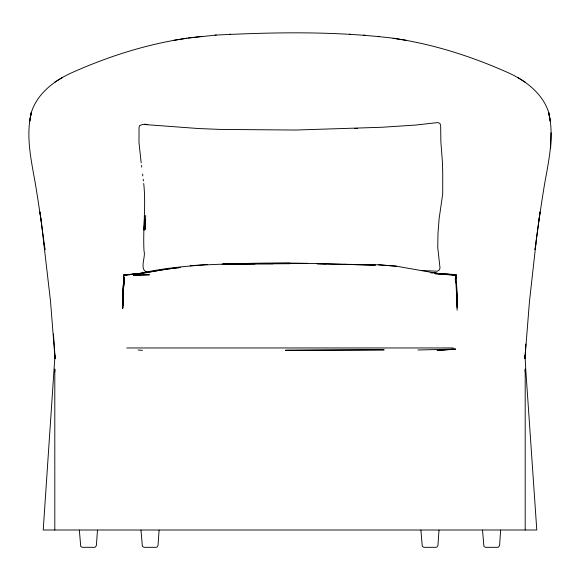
<?xml version="1.0" encoding="UTF-8"?>
<svg xmlns="http://www.w3.org/2000/svg" width="580" height="580" viewBox="0 0 580 580"><rect width="100%" height="100%" fill="white"/><g stroke="black" fill="none" stroke-linecap="round" stroke-linejoin="round"><path stroke-width="0.87" d="M457.373 304.239C457.983 294.582 455.865 284.483 456.482 275.188L455.59 274.666L447.492 274.173M122.743 293.9L122.656 304.246M457.134 310.22L456.62 291.117M122.829 305.79L123.264 291.841M215.086 35.17L216.238 35.061C274.601 32.183 333.42 31.102 391.551 38.019C432.114 43.71 471.511 56.275 508.827 73.007C526.046 80.837 542.815 93.757 548.673 112.447C554.524 136.67 548.535 161.269 544.388 185.208C540.865 206.639 537.776 228.143 535.035 249.69L538.472 223.619M122.873 302.847L122.931 299.904L122.815 307.987M122.656 299.809C122.249 291.588 124.156 282.996 123.453 275.123L140.432 273.564L126.049 274.644L134.995 274.188M525.161 371.708L525.197 369.01L525.197 529.997M551 132.769L550.645 148.248M456.264 277.61L455.815 277.733L455.8 275.355L455.155 274.985L435.174 273.702L455.8 275.355M456.351 288.253C457.127 285.113 453.792 279.988 456.134 277.632M145.71 215.412L145.232 229.477L145.66 219.835M144.282 225.794L144.094 230.202L144.558 216.05L144.398 223.155M122.873 290.971L123.221 285.157M525.864 344.027L525.11 356.801L525.676 368.256L536.783 529.997L43.217 529.997L54.89 356.801L50.554 301.658L41.528 223.619M455.982 277.356L455.358 279.002L455.829 282.873M525.234 354.59L525.197 355.214L529.446 301.658L535.92 243.643M123.351 290.384L124.374 279.843M97.469 530.178L96.396 545.505L95.366 547.078L94.431 547.317L82.389 547.317L80.736 546.411L79.351 530.178M159.101 530.178L158.028 545.505L157.006 547.078L156.071 547.317L144.021 547.317L142.375 546.411L140.991 530.178M439.009 530.178L437.936 545.505L436.907 547.078L435.979 547.317L423.929 547.317L422.284 546.411L420.899 530.178M500.649 530.178L499.576 545.505L498.546 547.078L497.611 547.317L485.569 547.317L483.916 546.411L482.531 530.178M524.784 358.759L525.139 355.38L524.798 358.135M539.038 220.052L540.009 211.954L538.588 222.727M123.438 282.641L123.801 279.683M142.673 273.376L166.322 269.185L180.554 267.467C161.588 269.236 142.789 273.789 123.881 275.217C122.75 276.152 124.896 278.675 124.011 277.798M123.881 275.217L123.772 277.255L124.424 278.922M455.815 277.733L455.742 275.326L455.155 274.985M455.786 277.798L455.148 278.095L455.619 277.914M216.238 35.061L188.449 38.019C147.885 43.71 108.489 56.275 71.173 73.007C53.955 80.837 37.185 93.757 31.327 112.447C25.455 136.684 31.487 161.262 35.612 185.208C39.135 206.639 42.224 228.143 44.965 249.69L44.08 243.643M62.531 77.379L54.752 82.222M124.026 275.239L127.063 274.826L123.903 275.29L124.758 274.927M173.376 40.368L186.876 38.251M138.127 273.738C188.043 262.58 239.185 263.762 289.978 263.385M133.219 274.412L140.15 273.644L129.702 274.652M202.108 36.337L188.449 38.019M207.227 264.437L190.218 265.763M227.722 264.204C276.892 261.638 326.163 264.038 375.347 265.118L317.18 263.755M228.593 264.183L236.343 263.661L222.024 264.175M137.482 274.05L139.94 273.883M136.967 274.064L140.49 273.84M126.411 274.659L123.453 275.137L123.308 277.16L124.258 277.871L123.881 277.262M134.473 274.209L127.216 274.615M354.88 128.463L357.577 128.383L354.895 128.463M229.68 34.213L230.594 34.184M417.977 350.001L454.589 349.109M222.858 264.183L255.084 264.009M421.326 270.526L437.356 271.201L439.053 270.2L440.024 268.09L437.762 247.689L437.973 233.53L439.103 218.863L442.7 193.916L442.736 174.218L442.46 162.603L440.851 141.701L440.67 125.911L440.191 123.931L439.364 123.134L437.501 122.597L415.744 125.055L381.995 127.259L295.416 130.043L219.624 129.398L198.353 128.521L142.818 124.395L139.519 125.635L139.033 127.803L138.982 142.426L141.179 162.821M224.018 263.929L290 263.639L256.868 263.639M273.107 263.798L240.403 263.719M289.986 263.204L272.165 263.407L307.777 263.378M126.795 347.957L453.205 347.957M317.086 263.748L325.829 263.856M443.424 274.101L434.674 273.224L449.116 274.449L441.38 273.898L431.143 272.31L396.415 266.198L378.573 264.799L343.781 264.291M349.406 34.184L350.32 34.213M123.859 277.653L124.301 278.371L124.04 277.697M147.755 124.453L144.442 124.258L144.848 124.287M138.178 350.03L142.506 350.32M434.913 273.209L444.563 273.949M378.573 264.799L396.415 266.198M434.724 273.209L455.59 274.666L456.482 275.188M363.762 35.061L364.914 35.17M444.338 274.456L445.331 274.565M377.892 36.337L379.233 36.504M430.643 272.593L433.216 272.919M434.927 273.137L436.646 273.354M430.483 272.658L432.136 272.897M393.124 38.251L406.623 40.368M146.631 271.846C139.084 269.337 146.015 256.404 144.014 251.147C142.767 228.585 146.182 205.98 143.709 183.49M123.874 277.581L123.844 278.755M525.248 82.222L517.469 77.379M41.412 222.727L39.991 211.954L40.962 220.052M141.498 165.387L141.716 167.134M142.593 174.116L142.818 175.863M55.216 358.759L54.767 354.59M143.224 179.263L143.419 180.953M55.136 358.498L54.281 345.818M456.148 285.338L457.113 308.009M55.028 357.033L55.151 358.462M456.402 288.216L457.098 302.847L457.025 299.947M53.454 333.978L54.215 344.94M455.401 278.335L455.416 278.965M54.839 371.708L54.803 369.01L54.803 529.997M457.323 296.866L457.345 299.809M122.728 307.973L123.221 291.182L123.018 294.017L124.258 278.212L123.047 293.988L122.713 308.719M31.327 112.447L29.667 121.459L31.327 112.447M455.662 349.109L437.218 350.458L455.662 349.109M455.865 274.826L448.05 274.434L455.865 274.826M149.357 274.797L133.559 275.217L149.357 274.797M288.934 350.255L285.462 350.284L384.177 349.841L288.934 350.255M454.901 275.369L455.358 275.681L454.901 275.369M550.333 121.459L548.673 112.447L550.333 121.459M457.141 305.812L457.054 302.912L457.105 305.805"/></g></svg>
